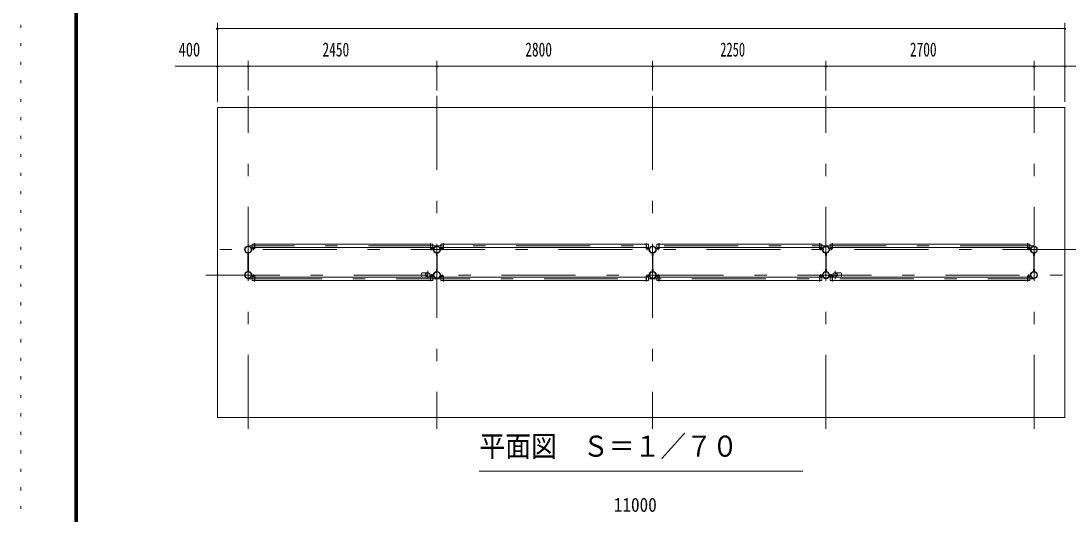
# Model space of a CAD drawing. Units: millimetres, scale not verified, with parts at other scales. Extents: x -31547 to 31550, y -14700 to 14700.
# Drawn here: x -10030 to 3561, y -5647 to 748 of the extents above; entities that cross this region are included whole.
import ezdxf
from ezdxf.enums import TextEntityAlignment as Align

# ---------------------------------------------------------------- set-up
doc = ezdxf.new("R2010")
doc.units = ezdxf.units.MM
doc.header["$LTSCALE"] = 80
doc.linetypes.add('USER3', pattern=[24, 12, -5, 2, -5])
doc.linetypes.add('USER4', pattern=[3, 0.5, -2.5])
for name, color, linetype, lineweight in [('0-2_1-07BOLD', 7, 'Continuous', 18), ('0-3_1-27CENTER', 3, 'USER3', 18), ('0-5_1-57DIM', 3, 'Continuous', 18), ('0-C_F-F1PAPER', 5, 'Continuous', 18), ('0-D_F-E_J_ADD', 5, 'USER4', 18)]:
    doc.layers.add(name, color=color, linetype=linetype, lineweight=lineweight)
doc.styles.add('ＭＳ ゴシック', font='')
doc.styles.get('ＭＳ ゴシック').set_extended_font_data('MS Gothic')

msp = doc.modelspace()

# ---------------------------------------------------------------- linework, layer by layer
at = {"layer": '0-2_1-07BOLD'}
for p, q in [((-6996.04, -2146.96), (-4715.14, -2146.96)), ((-4546.04, -2146.96), (-1915.14, -2146.96)), ((334.86, -2146.96), (-1746.04, -2146.96)), ((503.96, -2146.96), (3034.87, -2146.96)), ((-7083.59, -2503.01), (-7083.59, -2261.91)), ((-7077.59, -2261.91), (-7077.59, -2503.01)), ((-7036.04, -2229.46), (-7036.04, -2209.46)), ((-7001.24, -2204.26), (-7030.84, -2204.26)), ((-7030.84, -2207.46), (-7001.24, -2207.46)), ((-4715.14, -2189.66), (-6996.04, -2189.66)), ((-4683.09, -2189.66), (-4711.94, -2189.66)), ((-4709.94, -2204.26), (-4680.34, -2204.26)), ((-4680.34, -2207.46), (-4709.94, -2207.46)), ((-4633.58, -2503.01), (-4633.58, -2261.91)), ((-4627.59, -2261.91), (-4627.59, -2503.01)), ((-4551.24, -2204.26), (-4580.84, -2204.26)), ((-4580.84, -2207.46), (-4551.24, -2207.46)), ((-1915.14, -2189.66), (-4546.04, -2189.66)), ((-1883.09, -2189.66), (-1911.94, -2189.66)), ((-1909.94, -2204.26), (-1880.34, -2204.26)), ((-1880.34, -2207.46), (-1909.94, -2207.46)), ((-1875.14, -2209.46), (-1875.14, -2229.46)), ((-1833.59, -2261.91), (-1833.59, -2503.01)), ((-1827.59, -2503.01), (-1827.59, -2261.91)), ((-1780.84, -2204.26), (-1751.24, -2204.26)), ((-1751.24, -2207.46), (-1780.84, -2207.46)), ((-1746.04, -2189.66), (334.86, -2189.66)), ((338.07, -2189.66), (366.92, -2189.66)), ((340.06, -2204.26), (369.66, -2204.26)), ((369.66, -2207.46), (340.06, -2207.46)), ((416.41, -2503.01), (416.41, -2261.91)), ((422.41, -2261.91), (422.41, -2503.01)), ((498.76, -2204.26), (469.17, -2204.26)), ((469.17, -2207.46), (498.76, -2207.46)), ((3034.87, -2189.66), (503.96, -2189.66)), ((3066.91, -2189.66), (3038.07, -2189.66)), ((3040.07, -2204.26), (3069.67, -2204.26)), ((3069.67, -2207.46), (3040.07, -2207.46)), ((3074.86, -2209.46), (3074.86, -2229.46)), ((3116.41, -2261.91), (3116.41, -2503.01)), ((3122.41, -2503.01), (3122.41, -2261.91)), ((-7030.84, -2557.46), (-7001.24, -2557.46)), ((-7001.24, -2560.66), (-7030.84, -2560.66)), ((-4715.14, -2575.26), (-6996.04, -2575.26)), ((-4825.69, -2519.96), (-4758.1, -2519.96)), ((-4758.1, -2574.96), (-4825.69, -2574.96)), ((-4721.25, -2544.45), (-4675.04, -2544.45)), ((-4675.04, -2550.45), (-4721.25, -2550.45)), ((-4676.51, -2542.85), (-4719.86, -2542.85)), ((-4719.86, -2552.06), (-4676.51, -2552.06)), ((-4683.09, -2575.26), (-4711.94, -2575.26)), ((-4680.34, -2557.46), (-4709.94, -2557.46)), ((-4709.94, -2560.66), (-4680.34, -2560.66)), ((-4675.14, -2555.46), (-4675.14, -2535.46)), ((-4586.04, -2555.46), (-4586.04, -2535.46)), ((-4580.84, -2557.46), (-4551.24, -2557.46)), ((-4551.24, -2560.66), (-4580.84, -2560.66)), ((-1915.14, -2575.26), (-4546.04, -2575.26)), ((-1883.09, -2575.26), (-1911.94, -2575.26)), ((-1880.34, -2557.46), (-1909.94, -2557.46)), ((-1909.94, -2560.66), (-1880.34, -2560.66)), ((-1780.84, -2557.46), (-1751.24, -2557.46)), ((-1751.24, -2560.66), (-1780.84, -2560.66)), ((334.86, -2575.26), (-1746.04, -2575.26)), ((366.92, -2575.26), (338.07, -2575.26)), ((369.67, -2557.46), (340.06, -2557.46)), ((340.06, -2560.66), (369.67, -2560.66)), ((374.86, -2535.46), (374.86, -2555.46)), ((463.86, -2544.45), (510.07, -2544.45)), ((510.07, -2550.45), (463.86, -2550.45)), ((508.68, -2542.85), (465.33, -2542.85)), ((465.33, -2552.06), (508.68, -2552.06)), ((469.17, -2557.46), (498.76, -2557.46)), ((498.76, -2560.66), (469.17, -2560.66)), ((3034.87, -2575.26), (503.96, -2575.26)), ((614.51, -2519.96), (546.93, -2519.96)), ((546.93, -2574.96), (614.51, -2574.96)), ((3038.07, -2628.46), (3038.07, -2562.66)), ((3069.67, -2557.46), (3040.07, -2557.46)), ((3040.07, -2560.66), (3069.67, -2560.66)), ((-6996.04, -2617.96), (-4715.14, -2617.96)), ((-4546.04, -2617.96), (-1915.14, -2617.96)), ((-1746.04, -2617.96), (334.86, -2617.96)), ((503.96, -2617.96), (3034.87, -2617.96)), ((3038.07, -2617.96), (3066.91, -2617.96))]:
    msp.add_line(p, q, dxfattribs=at)
msp.add_lwpolyline([(3519.41, -4392.46), (-7480.59, -4392.46), (-7480.59, -372.46), (3519.41, -372.46)], close=True, dxfattribs=at)
for points in [[(-6999.24, -2189.66), (-7028.09, -2189.66), (-7028.09, -2146.96), (-6999.24, -2146.96)], [(-6999.24, -2202.26), (-6999.24, -2136.46), (-6996.04, -2136.46), (-6996.04, -2202.26)], [(-4711.94, -2202.26), (-4711.94, -2136.46), (-4715.14, -2136.46), (-4715.14, -2202.26)], [(-4711.94, -2146.96), (-4683.09, -2146.96), (-4683.09, -2189.66)], [(-4549.24, -2189.66), (-4578.09, -2189.66), (-4578.09, -2146.96), (-4549.24, -2146.96)], [(-4546.04, -2202.26), (-4546.04, -2136.46), (-4549.24, -2136.46), (-4549.24, -2202.26)], [(-1911.94, -2202.26), (-1911.94, -2136.46), (-1915.14, -2136.46), (-1915.14, -2202.26)], [(-1911.94, -2146.96), (-1883.09, -2146.96), (-1883.09, -2189.66)], [(-1749.24, -2146.96), (-1778.09, -2146.96), (-1778.09, -2189.66), (-1749.24, -2189.66)], [(-1749.24, -2202.26), (-1749.24, -2136.46), (-1746.04, -2136.46), (-1746.04, -2202.26)], [(338.07, -2202.26), (338.07, -2136.46), (334.86, -2136.46), (334.86, -2202.26)], [(366.92, -2189.66), (366.92, -2146.96), (338.07, -2146.96)], [(500.77, -2189.66), (471.92, -2189.66), (471.92, -2146.96), (500.77, -2146.96)], [(503.96, -2202.26), (503.96, -2136.46), (500.76, -2136.46), (500.76, -2202.26)], [(3038.07, -2202.26), (3038.07, -2136.46), (3034.87, -2136.46), (3034.87, -2202.26)], [(3038.07, -2146.96), (3066.91, -2146.96), (3066.91, -2189.66)], [(-7085.19, -2263.38), (-7085.19, -2292.46), (-7083.59, -2292.46)], [(-7077.59, -2292.46), (-7075.98, -2292.46), (-7075.98, -2263.38)], [(-7032.84, -2209.46), (-7032.84, -2229.46), (-7036.04, -2229.46)], [(-4675.14, -2209.46), (-4675.14, -2229.46), (-4678.34, -2229.46), (-4678.34, -2209.46)], [(-4635.19, -2263.38), (-4635.19, -2292.46), (-4633.58, -2292.46)], [(-4627.59, -2292.46), (-4625.98, -2292.46), (-4625.98, -2263.38)], [(-4582.84, -2209.46), (-4582.84, -2229.46), (-4586.04, -2229.46), (-4586.04, -2209.46)], [(-1875.14, -2229.46), (-1878.34, -2229.46), (-1878.34, -2209.46)], [(-1833.59, -2292.46), (-1835.19, -2292.46), (-1835.19, -2263.38)], [(-1825.98, -2263.38), (-1825.98, -2292.46), (-1827.59, -2292.46)], [(-1782.84, -2209.46), (-1782.84, -2229.46), (-1786.04, -2229.46), (-1786.04, -2209.46)], [(374.86, -2209.46), (374.86, -2229.46), (371.67, -2229.46), (371.67, -2209.46)], [(414.81, -2263.38), (414.81, -2292.46), (416.41, -2292.46)], [(422.41, -2292.46), (424.01, -2292.46), (424.01, -2263.38)], [(467.16, -2209.46), (467.16, -2229.46), (463.97, -2229.46), (463.97, -2209.46)], [(3074.86, -2229.46), (3071.67, -2229.46), (3071.67, -2209.46)], [(3116.41, -2292.46), (3114.81, -2292.46), (3114.81, -2263.38)], [(3124.01, -2263.38), (3124.01, -2292.46), (3122.41, -2292.46)], [(-7083.59, -2472.46), (-7085.19, -2472.46), (-7085.19, -2501.54)], [(-7075.98, -2501.54), (-7075.98, -2472.46), (-7077.59, -2472.46)], [(-7032.84, -2555.46), (-7032.84, -2535.46), (-7036.04, -2535.46), (-7036.04, -2555.46)], [(-6999.24, -2575.26), (-7028.09, -2575.26), (-7028.09, -2617.96), (-6999.24, -2617.96)], [(-6996.04, -2562.66), (-6996.04, -2628.46), (-6999.24, -2628.46), (-6999.24, -2562.66)], [(-4711.94, -2562.66), (-4711.94, -2628.46), (-4715.14, -2628.46), (-4715.14, -2562.66)], [(-4711.94, -2617.96), (-4683.09, -2617.96), (-4683.09, -2575.26)], [(-4675.14, -2535.46), (-4678.34, -2535.46), (-4678.34, -2555.46)], [(-4633.58, -2472.46), (-4635.19, -2472.46), (-4635.19, -2501.54)], [(-4625.98, -2501.54), (-4625.98, -2472.46), (-4627.59, -2472.46)], [(-4586.04, -2535.46), (-4582.84, -2535.46), (-4582.84, -2555.46)], [(-4549.24, -2575.26), (-4578.09, -2575.26), (-4578.09, -2617.96), (-4549.24, -2617.96)], [(-4549.24, -2562.66), (-4549.24, -2628.46), (-4546.04, -2628.46), (-4546.04, -2562.66)], [(-1911.94, -2562.66), (-1911.94, -2628.46), (-1915.14, -2628.46), (-1915.14, -2562.66)], [(-1911.94, -2617.96), (-1883.09, -2617.96), (-1883.09, -2575.26)], [(-1875.14, -2555.46), (-1875.14, -2535.46), (-1878.34, -2535.46), (-1878.34, -2555.46)], [(-1835.19, -2501.54), (-1835.19, -2472.46), (-1833.59, -2472.46)], [(-1827.59, -2472.46), (-1825.98, -2472.46), (-1825.98, -2501.54)], [(-1782.84, -2555.46), (-1782.84, -2535.46), (-1786.04, -2535.46), (-1786.04, -2555.46)], [(-1749.24, -2575.26), (-1778.09, -2575.26), (-1778.09, -2617.96), (-1749.24, -2617.96)], [(-1746.04, -2562.66), (-1746.04, -2628.46), (-1749.24, -2628.46), (-1749.24, -2562.66)], [(338.07, -2562.66), (338.07, -2628.46), (334.87, -2628.46), (334.87, -2562.66)], [(338.07, -2617.96), (366.92, -2617.96), (366.92, -2575.26)], [(371.67, -2555.46), (371.67, -2535.46), (374.86, -2535.46)], [(416.41, -2472.46), (414.81, -2472.46), (414.81, -2501.54)], [(424.01, -2501.54), (424.01, -2472.46), (422.41, -2472.46)], [(463.97, -2555.46), (463.97, -2535.46), (467.16, -2535.46), (467.16, -2555.46)], [(500.77, -2575.26), (471.92, -2575.26), (471.92, -2617.96), (500.77, -2617.96)], [(500.76, -2562.66), (500.76, -2628.46), (503.97, -2628.46), (503.97, -2562.66)], [(3034.87, -2562.66), (3034.87, -2628.46), (3038.07, -2628.46)], [(3066.91, -2617.96), (3066.91, -2575.26), (3038.07, -2575.26)], [(3071.67, -2555.46), (3071.67, -2535.46), (3074.86, -2535.46), (3074.86, -2555.46)], [(3114.81, -2501.54), (3114.81, -2472.46), (3116.41, -2472.46)], [(3122.41, -2472.46), (3124.01, -2472.46), (3124.01, -2501.54)]]:
    msp.add_lwpolyline(points, dxfattribs=at)
for centre, radius in [((-7080.59, -2217.46), 44.55), ((-7080.59, -2169.06), 2.25), ((-4630.59, -2217.46), 44.55), ((-4630.59, -2169.06), 2.25), ((-1830.59, -2217.46), 44.55), ((-1830.59, -2169.06), 3.85), ((-1830.59, -2169.06), 2.25), ((419.41, -2217.46), 44.55), ((419.41, -2169.06), 2.25), ((3119.42, -2217.46), 44.55), ((3119.42, -2169.06), 2.25), ((-7080.59, -2217.46), 40.35), ((-4630.59, -2217.46), 40.35), ((-1830.59, -2217.46), 40.35), ((419.41, -2217.46), 40.35), ((3119.42, -2217.46), 40.35), ((-7080.59, -2547.46), 44.55), ((-7080.59, -2547.46), 40.35), ((-4779.94, -2547.46), 2.25), ((-4748.59, -2547.46), 27.5), ((-4630.59, -2547.46), 46.15), ((-4630.59, -2547.46), 44.55), ((-4630.59, -2547.46), 40.35), ((-4582.19, -2547.46), 2.25), ((-1830.59, -2547.46), 44.55), ((-1830.59, -2547.46), 40.35), ((371.01, -2547.46), 2.25), ((419.41, -2547.46), 46.15), ((419.41, -2547.46), 44.55), ((419.41, -2547.46), 40.35), ((537.41, -2547.46), 27.5), ((568.76, -2547.46), 2.25), ((3119.42, -2547.46), 44.55), ((3119.42, -2547.46), 40.35), ((-7080.59, -2595.86), 2.25), ((-4630.59, -2595.86), 2.25), ((-1830.59, -2595.86), 3.85), ((-1830.59, -2595.86), 2.25), ((419.41, -2595.86), 2.25), ((3119.42, -2595.86), 2.25)]:
    msp.add_circle(centre, radius, dxfattribs=at)
for centre, radius, start, end in [((-7080.59, -2217.46), 46.15, 93.78961, 264.28209), ((-7080.59, -2169.06), 3.85, 322.09525, 270.00276), ((-7080.59, -2217.46), 46.15, 275.72758, 90.00154), ((-4630.59, -2217.46), 46.15, 93.78961, 264.28209), ((-4630.59, -2169.06), 3.85, 322.09525, 270.00276), ((-4630.59, -2217.46), 46.15, 275.72758, 90.00154), ((-1830.59, -2217.46), 46.15, 275.71791, 264.28209), ((419.41, -2217.46), 46.15, 89.99846, 264.27242), ((419.41, -2169.06), 3.85, 269.99724, 217.90475), ((419.41, -2217.46), 46.15, 275.71791, 86.21039), ((3119.41, -2217.46), 46.15, 89.99846, 264.27242), ((3119.42, -2169.06), 3.85, 269.99724, 217.90475), ((3119.41, -2217.46), 46.15, 275.71791, 86.21039), ((-7030.84, -2209.46), 5.2, 90, 180), ((-7030.84, -2209.46), 2, 90, 180), ((-7001.24, -2202.26), 2, 270, 0), ((-7001.24, -2202.26), 5.2, 270, 0), ((-4709.94, -2202.26), 5.2, 180, 270), ((-4709.94, -2202.26), 2, 180, 270), ((-4680.34, -2209.46), 5.2, 0, 90), ((-4680.34, -2209.46), 2, 0, 90), ((-4580.84, -2209.46), 5.2, 90, 180), ((-4580.84, -2209.46), 2, 90, 180), ((-4551.24, -2202.26), 2, 270, 0), ((-4551.24, -2202.26), 5.2, 270, 0), ((-1909.94, -2202.26), 5.2, 180, 270), ((-1909.94, -2202.26), 2, 180, 270), ((-1880.34, -2209.46), 5.2, 0, 90), ((-1880.34, -2209.46), 2, 0, 90), ((-1780.84, -2209.46), 5.2, 90, 180), ((-1780.84, -2209.46), 2, 90, 180), ((-1751.24, -2202.26), 2, 270, 0), ((-1751.24, -2202.26), 5.2, 270, 0), ((340.06, -2202.26), 5.2, 180, 270), ((340.06, -2202.26), 2, 180, 270), ((369.66, -2209.46), 5.2, 0, 90), ((369.66, -2209.46), 2, 0, 90), ((469.17, -2209.46), 5.2, 90, 180), ((469.17, -2209.46), 2, 90, 180), ((498.76, -2202.26), 2, 270, 0), ((498.76, -2202.26), 5.2, 270, 0), ((3040.07, -2202.26), 5.2, 180, 270), ((3040.07, -2202.26), 2, 180, 270), ((3069.67, -2209.46), 5.2, 0, 90), ((3069.67, -2209.46), 2, 0, 90), ((-7080.59, -2547.46), 46.15, 95.71837, 266.21085), ((-7080.59, -2547.46), 46.15, 269.99892, 84.27287), ((-7030.84, -2555.46), 5.2, 180, 270), ((-7030.84, -2555.46), 2, 180, 270), ((-7001.24, -2562.66), 5.2, 0, 90), ((-7001.24, -2562.66), 2, 0, 90), ((-4790.19, -2547.46), 44.9, 142.23546, 217.76454), ((-4779.94, -2547.46), 3.85, 51.34222, 0), ((-4748.59, -2547.46), 29.1, 9.09488, 180), ((-4748.59, -2547.46), 29.1, 185.93016, 252.80957), ((-4731.19, -2547.46), 44.9, 142.23546, 160.41136), ((-4731.19, -2547.46), 44.9, 199.58864, 217.76454), ((-4748.59, -2547.46), 29.1, 287.19043, 350.90512), ((-4709.94, -2562.66), 5.2, 90, 180), ((-4709.94, -2562.66), 2, 90, 180), ((-4680.34, -2555.46), 2, 270, 0), ((-4680.34, -2555.46), 5.2, 270, 0), ((-4582.19, -2547.46), 3.85, 180, 127.90752), ((-4580.84, -2555.46), 5.2, 180, 270), ((-4580.84, -2555.46), 2, 180, 270), ((-4551.24, -2562.66), 5.2, 0, 90), ((-4551.24, -2562.66), 2, 0, 90), ((-1909.94, -2562.66), 5.2, 90, 180), ((-1909.94, -2562.66), 2, 90, 180), ((-1880.34, -2555.46), 2, 270, 0), ((-1880.34, -2555.46), 5.2, 270, 0), ((-1830.59, -2547.46), 46.15, 95.71837, 84.28163), ((-1780.84, -2555.46), 5.2, 180, 270), ((-1780.84, -2555.46), 2, 180, 270), ((-1751.24, -2562.66), 5.2, 0, 90), ((-1751.24, -2562.66), 2, 0, 90), ((340.06, -2562.66), 5.2, 90, 180), ((340.06, -2562.66), 2, 90, 180), ((371.01, -2547.46), 3.85, 52.09248, 0), ((369.67, -2555.46), 2, 270, 0), ((369.67, -2555.46), 5.2, 270, 0), ((469.17, -2555.46), 5.2, 180, 270), ((469.17, -2555.46), 2, 180, 270), ((498.76, -2562.66), 5.2, 0, 90), ((498.76, -2562.66), 2, 0, 90), ((537.41, -2547.46), 29.1, 0, 170.90512), ((537.41, -2547.46), 29.1, 189.09488, 252.80957), ((537.41, -2547.46), 29.1, 287.19043, 354.06984), ((520.01, -2547.46), 44.9, 19.58864, 37.76454), ((520.01, -2547.46), 44.9, 322.23546, 340.41136), ((568.76, -2547.46), 3.85, 180, 128.65778), ((579.02, -2547.46), 44.9, 322.23546, 37.76454), ((3040.07, -2562.66), 5.2, 90, 180), ((3040.07, -2562.66), 2, 90, 180), ((3069.67, -2555.46), 2, 270, 0), ((3069.67, -2555.46), 5.2, 270, 0), ((3119.41, -2547.46), 46.15, 95.72713, 270.00108), ((3119.41, -2547.46), 46.15, 273.78915, 84.28163), ((-7080.59, -2595.86), 3.85, 90, 37.90752), ((-4630.59, -2595.86), 3.85, 90, 37.90752), ((419.41, -2595.86), 3.85, 142.09248, 90), ((3119.42, -2595.86), 3.85, 142.09248, 90)]:
    msp.add_arc(centre, radius, start, end, dxfattribs=at)
at = {"layer": '0-3_1-27CENTER'}
for p, q in [((-7080.59, -4542.46), (-7080.59, -222.46)), ((-4630.59, -222.46), (-4630.59, -4542.46)), ((-1830.59, -222.46), (-1830.59, -4542.46)), ((419.41, -4542.46), (419.41, -222.46)), ((3119.42, -4542.46), (3119.42, -222.46)), ((3119.42, -2168.31), (-7080.59, -2168.31)), ((3669.41, -2217.46), (-7630.59, -2217.46)), ((-7011.04, -2184.66), (-7011.04, -2226.46)), ((-4700.14, -2184.66), (-4700.14, -2226.46)), ((-4561.04, -2226.46), (-4561.04, -2184.66)), ((-1900.14, -2226.46), (-1900.14, -2184.66)), ((-1761.04, -2184.66), (-1761.04, -2226.46)), ((349.86, -2226.46), (349.86, -2184.66)), ((488.97, -2184.66), (488.97, -2226.46)), ((3049.87, -2226.46), (3049.87, -2184.66)), ((-7630.59, -2547.46), (3669.41, -2547.46)), ((-7011.04, -2538.46), (-7011.04, -2580.26)), ((-4748.59, -2492.46), (-4748.59, -2602.46)), ((-4700.14, -2538.46), (-4700.14, -2580.26)), ((-4698.11, -2558.22), (-4698.11, -2536.69)), ((-4561.04, -2580.26), (-4561.04, -2538.46)), ((-1900.14, -2580.26), (-1900.14, -2538.46)), ((-1761.04, -2538.46), (-1761.04, -2580.26)), ((349.86, -2538.46), (349.86, -2580.26)), ((486.94, -2536.69), (486.94, -2558.22)), ((488.97, -2580.26), (488.97, -2538.46)), ((537.41, -2602.46), (537.41, -2492.46)), ((3049.87, -2580.26), (3049.87, -2538.46)), ((-7080.59, -2596.61), (3119.42, -2596.61))]:
    msp.add_line(p, q, dxfattribs=at)
at = {"layer": '0-5_1-57DIM'}
for p, q in [((-7480.59, -302.46), (-7480.59, 722.54)), ((3519.41, -302.46), (3519.41, 722.54)), ((-7466.59, 652.54), (-7494.59, 652.54)), ((-7480.59, 652.54), (3519.41, 652.54)), ((3533.41, 652.54), (3505.41, 652.54)), ((-7480.59, 162.54), (-8030.09, 162.54)), ((-7466.59, 162.54), (-7494.59, 162.54)), ((-7480.59, 162.54), (-7080.59, 162.54)), ((-7066.59, 162.54), (-7094.59, 162.54)), ((-7080.59, -152.46), (-7080.59, 232.54)), ((-7080.59, 162.54), (-4630.59, 162.54)), ((-4616.59, 162.54), (-4644.59, 162.54)), ((-4630.59, 232.54), (-4630.59, -152.46)), ((-4630.59, 162.54), (-1830.59, 162.54)), ((-1816.59, 162.54), (-1844.59, 162.54)), ((-1830.59, 232.54), (-1830.59, -152.46)), ((-1830.59, 162.54), (419.41, 162.54)), ((433.41, 162.54), (405.41, 162.54)), ((419.41, -152.46), (419.41, 232.54)), ((419.41, 162.54), (3119.41, 162.54)), ((3133.41, 162.54), (3105.41, 162.54)), ((3119.41, -152.46), (3119.41, 232.54)), ((3119.41, 162.54), (3519.41, 162.54)), ((3533.41, 162.54), (3505.41, 162.54)), ((3519.41, 162.54), (4068.91, 162.54)), ((-4080.59, -5092.46), (119.41, -5092.46))]:
    msp.add_line(p, q, dxfattribs=at)
for centre in [(-7480.59, 652.54), (3519.41, 652.54), (-7480.59, 162.54), (-7080.59, 162.54), (-4630.59, 162.54), (-1830.59, 162.54), (419.41, 162.54), (3119.41, 162.54), (3519.41, 162.54)]:
    msp.add_arc(centre, 14, 180, 0, dxfattribs=at)
at = {"layer": '0-C_F-F1PAPER'}
for points in [[(30849.95, -14000), (30849.95, 14140), (-9330.05, 14140), (-9330.05, -14000)], [(30846.45, -13996.5), (30846.45, 14136.5), (-9326.55, 14136.5), (-9326.55, -13996.5)], [(30842.95, -13993), (-9323.05, -13993), (-9323.05, 14133), (30842.95, 14133)], [(30839.45, -13989.5), (30839.45, 14129.5), (-9319.55, 14129.5), (-9319.55, -13989.5)], [(30835.95, -13986), (-9316.05, -13986), (-9316.05, 14126), (30835.95, 14126)], [(30832.45, -13982.5), (30832.45, 14122.5), (-9312.55, 14122.5), (-9312.55, -13982.5)], [(30828.95, -13979), (-9309.05, -13979), (-9309.05, 14119), (30828.95, 14119)], [(30825.45, -13975.5), (30825.45, 14115.5), (-9305.55, 14115.5), (-9305.55, -13975.5)], [(30821.95, -13972), (30821.95, 14112), (-9302.05, 14112), (-9302.05, -13972)], [(30818.45, -13968.5), (30818.45, 14108.5), (-9298.55, 14108.5), (-9298.55, -13968.5)], [(30814.95, -13965), (-9295.05, -13965), (-9295.05, 14105), (30814.95, 14105)]]:
    msp.add_lwpolyline(points, close=True, dxfattribs=at)
at = {"layer": '0-D_F-E_J_ADD'}
msp.add_lwpolyline([(31549.95, -14700), (-10030.05, -14700), (-10030.05, 14700), (31549.95, 14700)], close=True, dxfattribs=at)

# ---------------------------------------------------------------- texts
at = {"layer": '0-5_1-57DIM', "color": 7, "style": 'ＭＳ ゴシック'}
for s, height, width, p in [('400', 182.3, 0.75, (-7983.02, 232.54)), ('2450', 182.3, 0.7, (-6116, 232.54)), ('2800', 182.3, 0.7, (-3484.37, 232.54)), ('2250', 182.3, 0.65, (-952.94, 232.54)), ('2700', 182.3, 0.7, (1508.17, 232.54)), ('平面図\u3000Ｓ＝１／７０', 273.5, 0.9, (-4080.59, -4985.15)), ('11000', 182.3, 0.9, (-2334.85, -5672.46))]:
    msp.add_text(s, height=height, dxfattribs=dict(at, width=width)).set_placement(p, align=Align.BOTTOM_LEFT)

doc.saveas('drawing.dxf')
